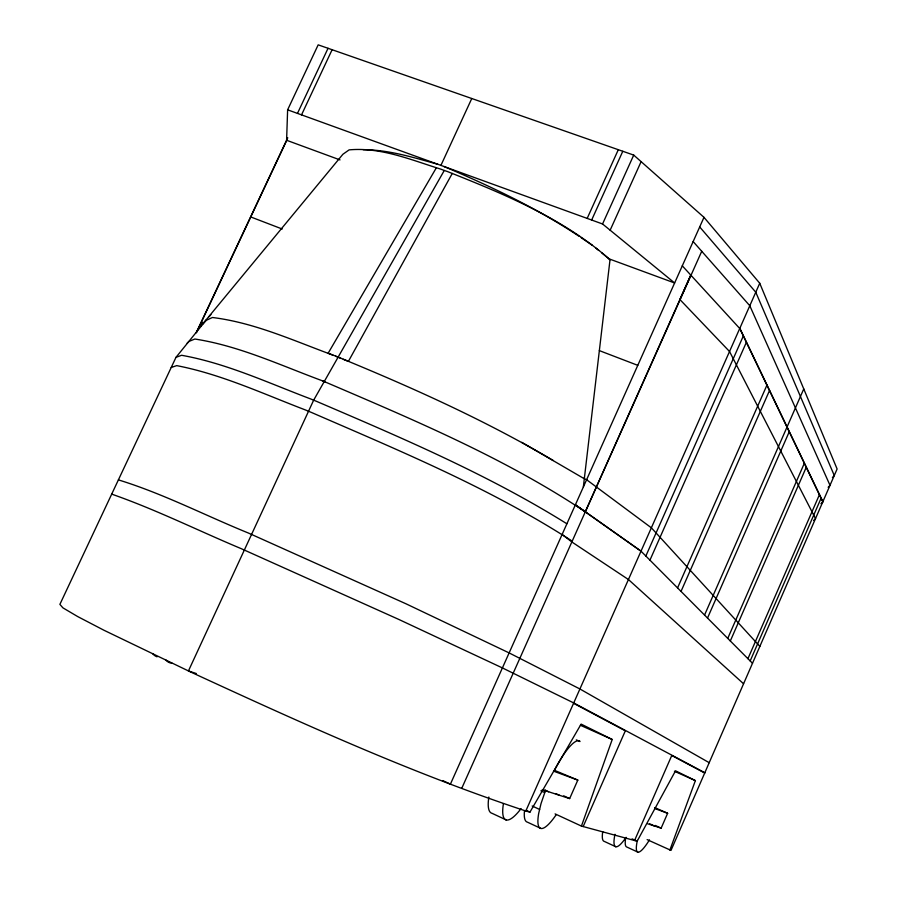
<?xml version="1.0" encoding="UTF-8"?>
<svg xmlns="http://www.w3.org/2000/svg" width="897" height="897" viewBox="0 0 897 897"><rect width="100%" height="100%" fill="white"/><g stroke="black" fill="none" stroke-linecap="round" stroke-linejoin="round"><path stroke-width="1.35" d="M647.118 839.614L671.001 850.39L837.114 468.996L759.737 283.25L703.988 217.343L633.719 155.091L318.177 44.85L287.623 109.826L286.603 140.268L340.03 159.913M601.876 252.976L610.016 259.704L583.353 486.936M545.578 790.257L541.003 803.667L538.693 813.422A47.855 11.168 -65.9 0 0 556.207 814.7M669.868 850.087L695.377 780.614L675.531 770.803L637.139 841.207L581.435 826.081L612.214 739.487L581.121 724.103L529.959 812.11L525.821 810.989C411.073 773.046 300.966 722.859 191.341 672.324L103.828 630.187L77.647 616.542L62.936 607.863L59.886 604.376L175.991 357.331L206.344 319.837M747.93 658.69L819.477 494.561M750.172 660.943L821.159 498.07M634.571 840.5L671.763 755.498L704.717 773.012M727.747 638.395L804.418 463.099M730.326 640.974L806.336 467.102M647.623 823.782L661.145 828.155L667.637 813.276L654.72 807.592M704.549 615.062L803.757 388.917M707.52 618.044L789.326 431.58M542.225 789.696L569.662 798.577L577.814 780.098L554.458 770.321L554.907 769.391A47.855 11.168 -65.9 0 1 579.54 740.922L579.989 741.527L576.311 739.879M677.56 587.916L767.013 384.981M681.025 591.403L769.592 390.363M583.173 826.552L625.332 730.82L573.564 703.304M820.934 503.699L822.818 501.905L739.733 328.493L759.737 283.25M525.821 810.989L739.846 328.224M645.851 556.028L743.434 335.725M649.944 560.143L746.483 342.082M585.315 511.817L690.802 275.087L679.892 299.52L729.53 351.501L815.53 518.623L813.613 520.518M450.406 784.157L703.988 217.343M461.798 788.216L701.746 251.25M610.151 230.193L641.108 161.651M587.176 218.408L618.302 149.709M591.65 220.034L622.787 151.279M609.22 258.919L674.622 282.981L602.56 223.981L633.719 155.091M440.92 165.396L471.777 98.513M297.468 113.403L328.044 48.292M196.409 332.327L287.769 137.768M196.331 332.843L287.275 139.181M200.939 326.183L202.722 322.382M301.527 114.872L332.114 49.716M452.267 173.446L348.406 361.368L343.259 359.271M610.016 259.704C563.35 218.498 504.529 194.189 447.289 171.484L444.273 170.486L313.636 400.208L188.437 670.945L196.32 673.535M436.413 167.683L328.145 353.227L333.123 355.201M202.7 324.019L342.889 154.273L349.124 149.877C380.855 146.973 411.342 159.98 441.066 169.23L444.273 170.486M209.079 316.708L210.907 314.612M832.405 477.552L834.277 475.511L755.767 292.209L699.694 226.941M828.155 487.295L830.005 485.333L749.78 305.709L693.157 241.562M202.587 323.839L206.523 320.195L212.421 317.493C255.129 322.741 294.81 341.252 334.906 355.829L340.681 358.217M187.193 343.091L189.121 341.365L194.862 339.021C238.781 345.805 279.629 364.911 320.991 380.283L327.147 382.795C415.367 420.603 504.876 458.289 585.057 511.649M175.991 357.331L181.598 355.279C226.392 363.307 268.113 382.84 310.429 398.851L316.585 401.374C401.901 437.927 487.946 474.513 566.87 523.77M171.237 367.456L176.731 365.628C221.391 374.284 263.045 393.761 305.316 409.918L311.461 412.463C400.286 451.034 490.603 488.439 572.208 541.138M363.195 149.721C388.715 149.687 413.495 157.536 437.871 164.286M118.393 479.884C163.041 493.574 205.099 515.439 248.368 533.02L406.083 603.838L509.137 652.915L579.911 688.974L709.213 762.697M111.699 494.124C155.854 509.53 198.013 530.553 241.147 548.628L398.974 619.513L502.421 667.929L573.721 702.945L704.829 772.743M287.623 109.826L602.56 223.981M553.539 771.14L577.814 780.098M654.888 808.567L667.637 813.276M250.611 216.895L282.219 229.015M599.342 350.615L637.767 365.337M335.624 356.176L341.073 358.307C413.696 388.21 485.591 420.547 553.303 460.531M586.582 479.727L583.779 478.381M443.97 166.494C490.603 186.262 536.731 208.07 578.969 236.203M580.381 725.269L612.214 739.487M674.421 771.252L695.377 780.614M655.191 825.431L661.145 828.155M649.708 823.805L654.541 826.025M563.697 795.83L569.662 798.577M555.77 793.587L559.414 795.258M544.86 790.044L548.594 791.759M540.902 790.806L544.658 792.533M632.06 838.863L637.139 841.207M555.097 813.893L581.435 826.081M637.902 852.15L626.88 847.048A38.436 7.445 -66.2 0 1 625.702 837.921M532.168 805.988L539.635 809.453M615.835 846.757L604.242 841.386A40.556 8.286 -66.1 0 1 602.739 831.676M526.169 810.35L529.959 812.11M442.759 780.592L450.361 784.135M540.846 828.424L527.369 822.134A47.754 11.482 -65.8 0 1 524.453 811.213M506.289 819.97L491.96 813.276A51.073 13.119 -65.7 0 1 488.854 796.996M521.774 442.344L583.768 478.437M581.211 237.727L592.424 245.33M641.007 551.162L575.403 504.82L641.007 551.162L752.516 663.298M586.627 479.738L651.368 527.817L759.86 646.412M562.329 534.567L571.838 541.967L628.438 579.529L743.579 683.783M324.938 381.931L322.64 380.698L323.38 381.292M595.574 247.875L598.725 250.42M682.292 265.826L739.733 328.493M739.801 328.212L822.908 501.715M172.011 663.219A48.382 20.362 -64.4 0 1 165.485 659.598M157.087 656.806A48.281 20.631 -64.3 0 1 152.636 653.588M521.067 808.601A51.196 12.782 -65.7 0 1 503.408 803.768M626.106 837.327A40.634 8.062 -66.1 0 1 614.983 834.288M649.462 839.872A38.504 7.243 -66.2 0 1 637.375 840.411"/></g></svg>
